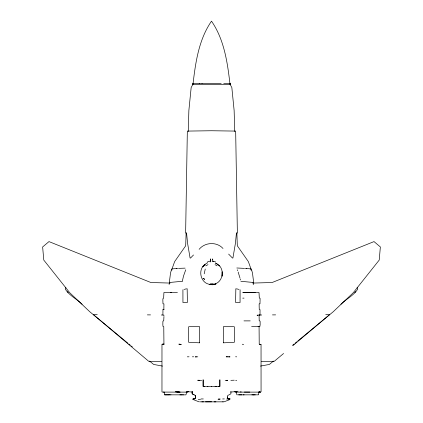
<?xml version="1.0" encoding="UTF-8"?>
<svg xmlns="http://www.w3.org/2000/svg" width="423" height="423" viewBox="0 0 423 423"><rect width="100%" height="100%" fill="white"/><g stroke="black" fill="none" stroke-linecap="round" stroke-linejoin="round"><path stroke-width="0.63" d="M188.579 326.693L188.531 342.307M202.966 379.854L202.966 386.336L204.61 386.342M230.905 391.317L230.905 393.813L227.664 395.542L227.532 398.667L227.648 396.964M235.585 302.551L235.844 288.724M240.058 302.551L240.084 289.766M199.619 342.826L199.656 326.693L189.213 326.693M212.706 260.436L212.716 258.887L212.542 259.976M188.251 131.5L188.864 110.535L191.164 87.503L192.994 84.219M186.136 232.766L185.686 245.784L174.651 261.594L172.135 268.589M213.7 261.155L213.567 261.71L213.7 261.155L215.73 262.064M162.955 309.567L163.944 309.499L162.955 309.567L162.908 314.643L163.056 315.167L164.108 315.257M259.986 303.804L260.103 298.807L260.002 298.178L259.31 298.115L259.013 292.499L243.86 292.483M236.452 232.909L235.394 243.458L232.914 258.035L232.507 258.083L228.626 254.086M163.955 316.467L163.717 320.883L163.13 320.951L162.881 321.485L162.834 324.843L163.019 326.561L163.77 326.635L163.934 344.126L162.072 344.216L161.977 344.803L161.967 391.772L162.072 392.084L164.325 392.11M193.068 83.569C195.579 62.033 198.91 39.365 211.5 21.15C224.09 39.365 227.421 62.033 229.932 83.569M258.479 394.828L258.987 391.91L260.267 392.116L261.065 391.751L261.044 344.549L259.22 344.121L259.072 326.63L259.801 326.556L260.14 324.996L260.129 321.491L259.865 320.941L259.22 320.872L259.061 315.272L260.018 315.193L260.018 309.578L259.262 309.493L259.156 306.093L259.162 303.888L259.674 303.809M169.1 284.51L169.533 282.136M182.297 281.332L183.545 275.944L185.766 269.752M204.203 273.824L205.24 269.044M210.162 262.022L210.612 260.319M186.781 391.82L185.946 394.86L182.614 394.855M65.845 287.302L65.311 289.173C69.303 295.55 76.796 299.024 82.099 304.248M171.801 270.276L172.193 268.901L176.47 268.505M171.69 268.912L170.527 273.015L169.322 282.511L182.123 281.29M234.495 391.825L235.648 392.121L260.267 392.116L258.971 391.91M193.512 254.974L190.493 258.083L190.086 258.035L187.606 243.458L186.548 232.909M199.122 249.327C204.959 242.13 216.761 241.522 223.016 248.491M354.712 292.573L355.738 291.664M292.806 345.691L329.755 314.511L325.742 314.416M283.584 353.491L274.294 361.284L261.414 361.485M273.443 361.083L269.388 364.43L260.478 366.091M292.705 345.189L294.223 343.931M295.238 343.095L296.761 341.842M297.771 341.001L333.255 311.719L353.263 292.721L379.214 260.082L380.362 246.958L374.022 241.596L272.126 282.516L252.928 283.066M340.901 304.248C346.204 299.024 353.697 295.55 357.689 289.173L357.155 287.302M237.372 233.136L235.664 131.088L211.5 130.744L187.336 131.088L185.628 233.136M188.721 391.767L187.378 392.121L163.32 392.089M205.784 265.861L207.989 264.65M183.979 289.506L184.587 289.242M229.737 399.624L224.068 401.813M230.054 398.968L228.134 398.804L230.054 398.968L228.483 398.789M236.875 391.455L238.054 391.201M195.32 398.667L192.867 399.048L195.32 398.667L195.389 395.542L192.179 393.818L192.158 391.317L192.174 393.813L194.183 394.844M186.591 288.856L185.041 289.131M230.128 83.336L230.556 83.331M192.444 83.32L193.438 83.326M259.574 314.934L257.078 315.267L257.75 315.183M236.298 391.529L230.746 392.089M194.606 398.804L193.2 398.958L193.84 399.058M258.046 326.646L259.801 326.556M250.628 268.943L251.199 270.276M236.806 267.986L244.563 268.383M226.622 399.037L228.632 399.048M176.264 268.462L177.729 268.372M234.231 380.203L230.873 380.335M178.437 268.383L185.089 268.134M223.471 342.826L233.834 342.323M198.234 399.449L200.481 399.338M170.337 292.515L177.417 292.478M223.751 83.537L230.181 83.326L229.583 83.342M244.05 292.695L247.772 292.579M250.257 292.499L255.286 292.483M197.79 356.816L195.236 356.885L196.441 356.864M246.371 292.594L247.656 292.557M249.575 292.51L252.806 292.52M230.049 84.336L230.731 84.32L214.075 84.674L192.275 84.309L192.973 84.325M162.072 344.216L163.733 344.174M221.197 83.601L201.988 83.595M163.167 344.185L164.283 344.158M222.657 398.963L224.333 398.926M218.363 398.952L220.103 398.915M179.87 394.849L183.455 394.855M235.685 380.33L236.706 380.309M225.195 380.34L227.701 380.303L226.506 380.314M235.648 392.121L236.732 392.1M222.672 401.845L223.492 401.834L214.112 401.85M242.749 298.136L244.029 298.12M272.47 314.897L275.627 314.871M259.183 315.013L261.726 314.992M211.616 401.802L201.813 401.845M251.622 326.641L259.473 326.593M187.315 356.816L189.039 356.8M218.39 386.342L220.034 386.336L220.034 379.854M251.875 394.849L253.689 394.839M205.472 401.85L215.92 401.85M171.574 292.457L163.918 292.494L163.638 298.125L163.056 298.358L162.839 299.754L162.982 303.799L163.934 303.873L163.849 309.499M192.391 356.79L193.66 356.785M178.057 392.068L180.124 392.058M258.178 394.833L243.114 394.849M215.09 386.358L216.788 386.352M171.437 394.844L164.647 394.844L164.256 392.481M200.967 398.958L203.304 398.947M211.294 386.368L219.648 386.336L219.648 379.854M258.976 392.121L260.267 392.116M238.593 394.86L244.14 394.849M187.156 288.724L187.415 302.551M183.45 302.551L186.85 302.551M236.15 302.551L239.55 302.551M243.971 320.883L250.215 320.883M233.787 326.693L223.344 326.693L223.381 342.826M207.46 386.358L211.706 386.368M171.664 394.833L181.943 394.844M244.351 392.068L249.797 392.084M226.326 356.795L230.027 356.859L228.753 356.848M207.91 386.358L203.352 386.336L203.352 379.854M169.026 394.839L164.647 394.844M203.563 401.845L199.614 401.839M147.373 314.871L150.53 314.897M186.125 392.11L187.378 392.121M97.242 314.416L93.261 314.506L148.706 361.284L161.586 361.485M161.274 314.992L163.183 315.008M226.199 356.822L227.474 356.832M238.387 394.818L241.813 394.849M201.665 380.346L197.715 380.266L199.682 380.303M253.382 394.828L255.302 394.855M240.132 391.91L241.274 391.931M199.207 83.527L202.125 83.601M199.386 83.532L192.872 83.32M189.166 342.323L199.529 342.826M237.287 394.844L237.557 394.855M235.6 356.774L236.679 356.822M170.072 283.066L150.874 282.516L48.978 241.596L42.638 246.958L43.786 260.082L69.737 292.721L89.745 311.719L127.762 343.095M218.051 399.344L220.013 399.444M212.045 261.07L212.568 261.102M245.271 268.372L246.736 268.462M246.53 268.505L250.871 268.922M192.254 392.089L186.839 391.545M179.87 392.121L175.471 391.767L179.103 392.089M168.735 394.691L170.495 394.844M180.78 344.348L178.839 344.158L181.515 344.412M210.432 261.102L210.739 261.134M240.877 281.29L253.678 282.511L252.473 273.015L251.31 268.912M237.959 289.131L236.409 288.856M259.495 344.274L261.044 344.549M162.522 366.091L153.612 364.43L149.557 361.083M212.462 261.472L213.678 261.71M242.273 344.222L243.643 344.491M198.942 401.802L192.909 399.439M193.195 399.301L193.745 399.449M215.545 263.233C226.062 266.865 223.593 284.33 212.039 284.367C200.105 285.472 196.335 267.479 207.138 263.206L207.27 262.064L209.3 261.155L209.401 261.573M238.413 289.242L239.021 289.506M215.016 264.655L217.105 265.818M215.73 263.111L219.637 266.03M128.777 343.931L130.295 345.189M131.31 346.025L132.325 346.86M67.262 291.664L68.288 292.573M230.006 84.219L231.836 87.503L234.136 110.535L234.749 131.5M237.234 269.752L237.641 270.694M250.865 268.589L248.349 261.594L237.314 245.784L236.864 232.766M210.686 259.949L210.326 258.865L210.554 260.557M238.144 272.015L240.026 278.175M240.238 279.08L240.433 279.984M236.224 391.746L236.885 394.828M253.155 282.263L253.282 284.753M234.469 342.307L234.421 326.693M182.916 289.766L182.942 302.551M222.207 271.957L222.154 276.071L222.207 271.957M203.431 266.294L202.823 266.913L205.123 264.645L203.431 266.294M215.91 283.997L212.669 284.764L209.174 284.584L212.658 284.61L215.91 283.997M213.229 284.013L210.236 284.076L213.229 284.013M243.944 292.505L242.813 292.515L251.5 292.457L243.944 292.505M204.669 279.275L203.13 278.35L204.669 279.275M195.394 397.112L195.347 395.542L195.394 397.112"/></g></svg>
